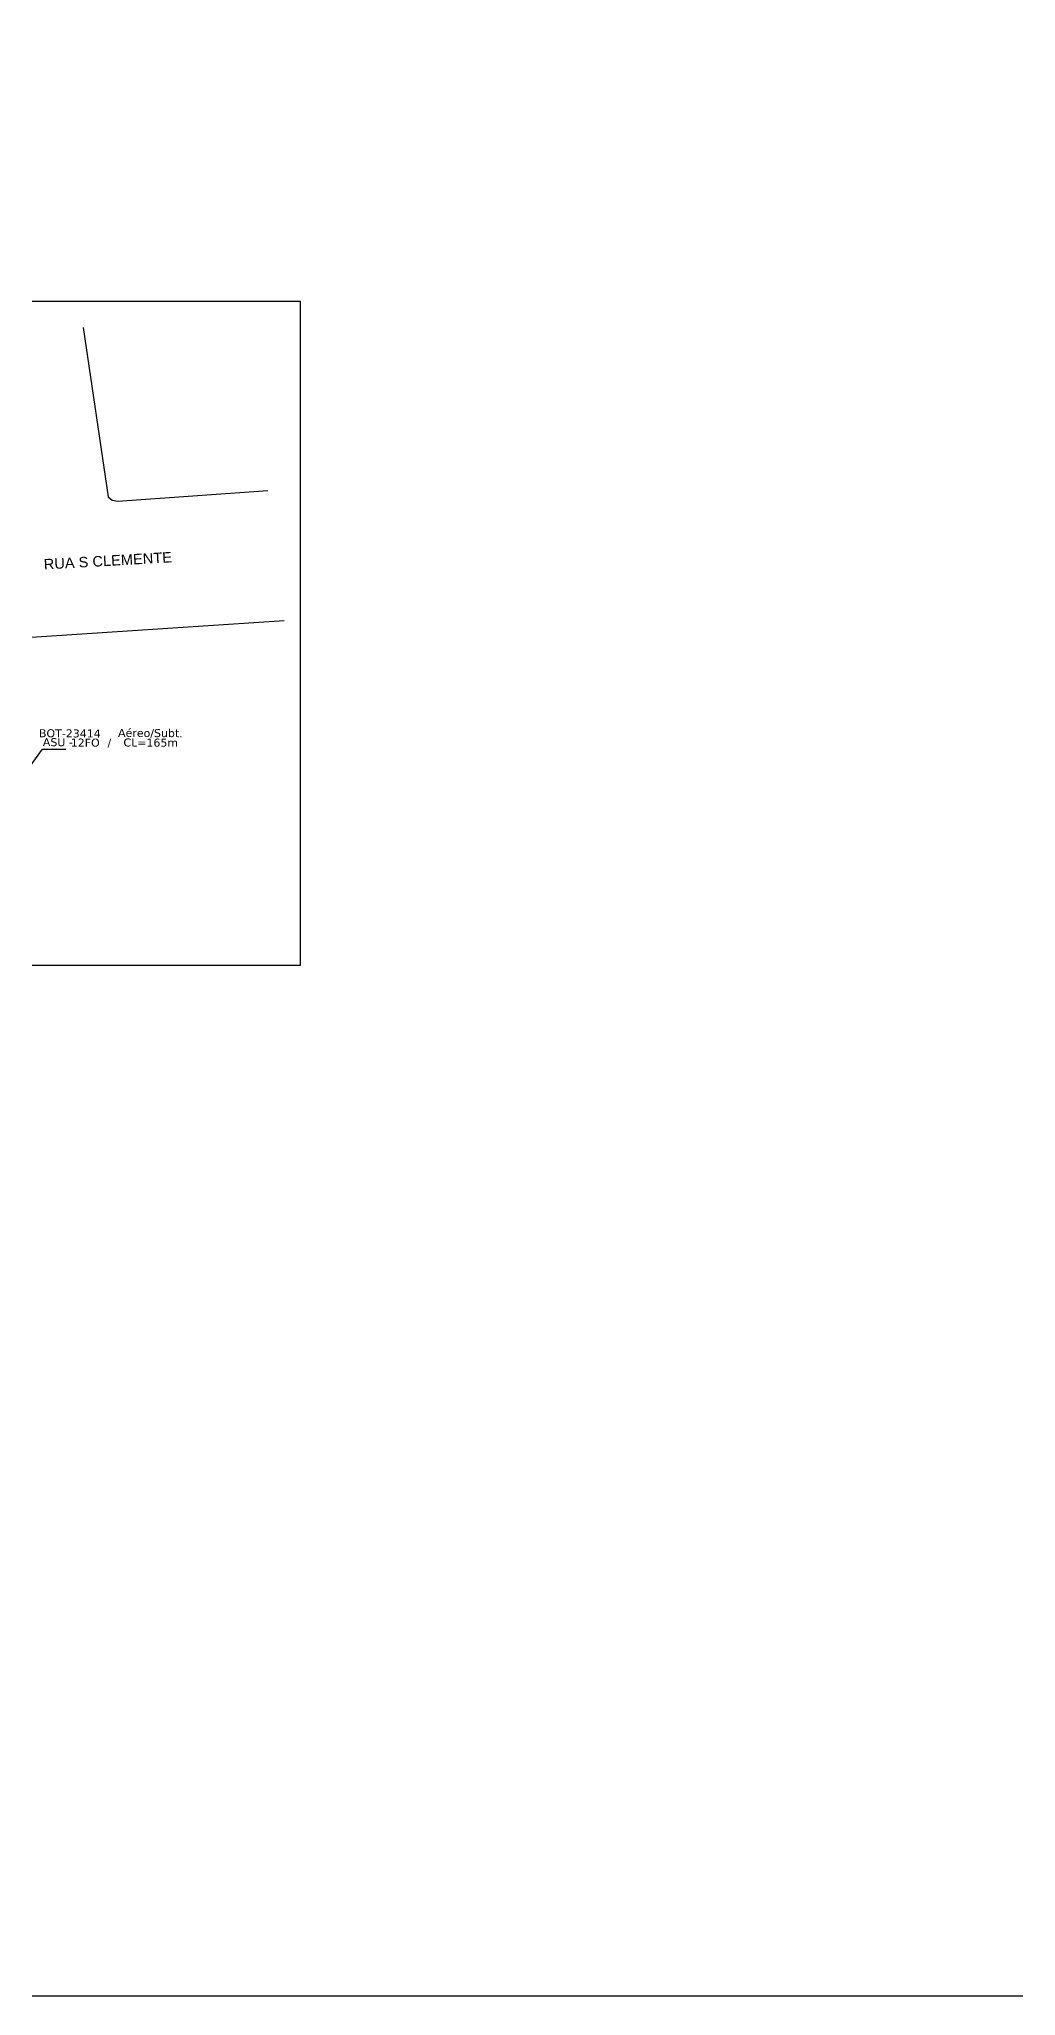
# Model space of a CAD drawing. Extents: x -89 to 749, y 705 to 1299.
# Drawn here: x 181.7 to 330, y 705 to 1002 of the extents above; entities that cross this region are included whole.
import ezdxf
from ezdxf import colors
from ezdxf.entities.mleader import LeaderData, LeaderLine
from ezdxf.enums import TextEntityAlignment as Align
from ezdxf.math import Vec2, Vec3

# ---------------------------------------------------------------- set-up
doc = ezdxf.new("R2010")
doc.units = 0
doc.layers.add('EXTRA', color=50, linetype='Continuous', plot=False)
for name, color, linetype in [('label_cabos', 7, 'Continuous'), ('Legenda', 1, 'Continuous'), ('QUADRA', 7, 'Continuous'), ('SEGMENTO', 10, 'Continuous')]:
    doc.layers.add(name, color=color, linetype=linetype)
doc.layers.add('Segmento Logradouro Texto', color=7, linetype='Continuous', lineweight=0)
doc.styles.add('DIGICADE', font='arial.ttf')
doc.styles.add('siredit', font='verdana.ttf')
doc.styles.get("Standard").update_dxf_attribs({"font": 'arial.ttf'})

# ---------------------------------------------------------------- blocks, each defined once
blk = doc.blocks.new('LEGENDA DOS CABOS')
at = {"layer": 'EXTRA', "color": 0, "style": 'siredit'}
for tag, p in [('ID', (4.6, 0.97)), ('XX', (9.03, 0.97))]:
    blk.add_attdef(tag, text='', height=0.48, rotation=359.69, dxfattribs=at).set_placement(p, align=Align.MIDDLE_CENTER)
at = {"layer": 'Legenda', "color": 0, "style": 'siredit'}
for tag, p in [('TIPO_CABO', (1.31, 0)), ('CABO', (4.69, -0.05)), ('/', (6.81, -0.05)), ('METROS', (10.03, -0.05))]:
    blk.add_attdef(tag, text='', height=0.8, rotation=359.69, dxfattribs=at).set_placement(p, align=Align.MIDDLE_CENTER)

msp = doc.modelspace()

# ---------------------------------------------------------------- linework, layer by layer
msp.add_lwpolyline([(-89.32, 705.02), (749.25, 705.02), (749.25, 1299.02), (-89.32, 1299.02), (-89.32, 705.02)])
msp.add_lwpolyline([(7.74, 962.27), (221.28, 962.27), (221.28, 861.41), (7.74, 861.41)], close=True)
at = {"layer": 'QUADRA', "color": 4}
for points in [[(188.36, 958.27), (192.16, 932.55), (192.74, 932.04), (193.59, 931.88), (216.41, 933.5)], [(188.36, 958.27), (192.16, 932.55), (192.74, 932.04), (193.59, 931.88), (216.41, 933.5)], [(218.87, 913.73), (168.15, 910.41), (138.61, 908.38), (113.09, 906.61), (73.76, 903.91), (62.59, 903.37), (61.89, 903.01), (61.48, 902.38), (61.46, 901.63), (70.84, 865.82)]]:
    msp.add_lwpolyline(points, dxfattribs=at)

# ---------------------------------------------------------------- block references
at = {"layer": 'label_cabos', "color": 0, "lineweight": 0}
ref = msp.add_blockref('LEGENDA DOS CABOS', (181.17, 894.67), dxfattribs=dict(at, xscale=1.214864841225124, yscale=1.214864841225124, zscale=1.214864841225124))
ref.add_attrib('ID', 'BOT-23414', dxfattribs={"color": 0, "height": 1.215, "rotation": 359.69, "style": 'siredit'}).set_placement((186.32, 896.65), align=Align.MIDDLE_CENTER)
ref.add_attrib('CABO', '12FO', dxfattribs={"color": 0, "height": 1.215, "rotation": 359.69, "style": 'siredit'}).set_placement((188.66, 895.25), align=Align.MIDDLE_CENTER)
ref.add_attrib('METROS', 'CL=165m', dxfattribs={"color": 0, "height": 1.215, "rotation": 359.69, "style": 'siredit'}).set_placement((198.61, 895.25), align=Align.MIDDLE_CENTER)
ref.add_attrib('XX', 'Aéreo/Subt.', dxfattribs={"color": 0, "height": 1.2149, "rotation": 359.69, "style": 'siredit'}).set_placement((198.55, 896.7), align=Align.MIDDLE_CENTER)
ref.add_attrib('/', '/', dxfattribs={"color": 0, "height": 1.21, "rotation": 359.69, "style": 'siredit'}).set_placement((192.33, 895.25), align=Align.MIDDLE_CENTER)
ref.add_attrib('TIPO_CABO', 'ASU -', dxfattribs={"color": 0, "height": 1.215, "rotation": 359.69, "style": 'siredit'}).set_placement((184.5, 895.31), align=Align.MIDDLE_CENTER)

# ---------------------------------------------------------------- texts
at = {"layer": 'Segmento Logradouro Texto', "linetype": 'Continuous', "insert": (182.32, 923.1), "char_height": 1.5889, "width": 19.9293, "attachment_point": 1, "rotation": 3.2388, "style": 'DIGICADE'}
msp.add_mtext('\\o\\l\\fArial|b0|i0|c0|p34;\\T1.0000000000;\\W1.0000000000;RUA S CLEMENTE', dxfattribs=at)

# ---------------------------------------------------------------- leaders
at = {"layer": 'SEGMENTO', "color": 7, "lineweight": 0, "ltscale": 2}
ml = msp.add_multileader_mtext('Standard', dxfattribs=at)
ml.set_content('', color=7)
ml.set_leader_properties()
ml.build(insert=Vec2(0, 0))
ml.multileader.update_dxf_attribs({"text_right_attachment_type": 6, "dogleg_length": 0.943, "arrow_head_size": 1.41})
ctx = ml.context
ctx.base_point, ctx.char_height, ctx.arrow_head_size, ctx.landing_gap_size, ctx.plane_origin, ctx.plane_x_axis, ctx.plane_y_axis = Vec3(186.42, 893.52), 1.41, 1.41, 0.707, Vec3(4608058.6, 76399232.65), Vec3(-1, 0), Vec3(0, -1)
ctx.right_attachment, ctx.text_align_type = 6, 2
notes = []
notes.append((ctx, [(0, (1, 1, 0), (182.17, 894.23), (1, 0), 2.83, [(0, [(178.13, 888.7)], 0, [])])]))
ctx.mtext.insert, ctx.mtext.text_direction, ctx.mtext.rotation, ctx.mtext.alignment = Vec3(185.71, 892.53), Vec3(-1, 0), 3.141593, 3
for ctx, leaders in notes:
    for number, flags, end, landing, length, lines in leaders:
        leader = LeaderData()
        leader.index, (leader.has_last_leader_line, leader.has_dogleg_vector, leader.attachment_direction) = number, flags
        leader.last_leader_point, leader.dogleg_vector, leader.dogleg_length = Vec3(end), Vec3(landing), length
        for number, points, colour, breaks in lines:
            line = LeaderLine()
            line.index, line.vertices, line.color, line.breaks = number, Vec3.list(points), colors.encode_raw_color(colour), breaks
            leader.lines.append(line)
        ctx.leaders.append(leader)

doc.saveas('drawing.dxf')
